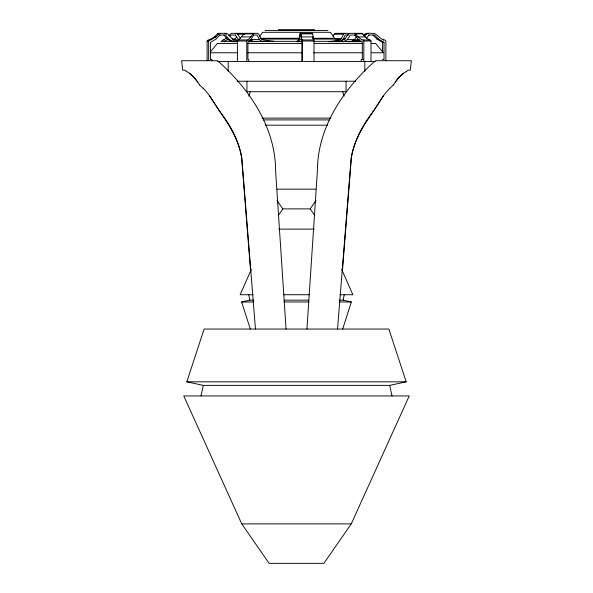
<?xml version="1.0" encoding="UTF-8"?>
<svg xmlns="http://www.w3.org/2000/svg" width="593" height="593" viewBox="0 0 593 593"><rect width="100%" height="100%" fill="white"/><g stroke="black" fill="none" stroke-linecap="round" stroke-linejoin="round"><path stroke-width="0.89" d="M306.944 329.048L317.388 171.088C317.351 127.895 343.154 89.402 374.435 61.628L375.502 60.723L411.394 60.723L410.26 70.182L407.991 70.182L406.205 71.694M342.406 271.097L351.352 157.953C354.725 134.011 371.218 115.835 383.345 96.014M337.536 329.048L351.189 157.953C354.11 141.972 361.322 127.05 371.211 114.227C377.548 105.799 381.988 95.844 389.779 88.416M299.013 41.666L300.102 35.039L300.821 35.039L302.067 42.34L301.889 61.539M339.189 300.154L343.11 300.154L344.251 294.736M200.997 395.946L203.288 385.383L389.712 385.383L406.183 381.825L388.882 329.048L204.118 329.048L186.817 381.825L203.288 385.383M342.687 329.048L351.345 301.978L343.11 300.154M248.867 96.133L250.313 91.73M251.284 269.496L240.128 294.736L253.055 294.736M351.256 523.893L409.237 395.946L183.763 395.946L241.744 523.893L269.126 563.35L323.874 563.35L351.256 523.893L241.744 523.893M333.133 36.329L334.222 34.209L335.393 33.327L348.476 33.327L349.277 33.868M335.779 40.406L339.433 39.946L341.405 38.449L343.592 34.209L344.755 33.327M237.408 61.539L237.408 41.013L238.052 39.946L248.074 39.946L253.886 33.327M246.77 61.539L246.77 41.013L247.422 39.946M238.705 39.946L244.524 33.327L257.607 33.327L258.778 34.209L260.964 38.449L262.936 39.946L273.884 41.317L252.796 41.666L250.068 39.59L259.438 39.59L262.165 41.666M253.745 35.039L251.232 39.153L247.918 42.34L247.918 59.508L248.756 59.508L248.756 61.539M393.478 84.947C396.724 79.744 400.594 74.451 406.212 71.664M369.313 39.946L365.192 36.907L362.768 33.868L361.73 33.327L349.692 33.327L348.173 34.209L345.319 38.449L342.747 39.946L328.485 41.666L343.755 41.666L347.313 39.59L350.374 35.039L355.763 35.039M345.556 41.666L350.945 41.666L354.495 39.59L356.541 36.558M278.25 215.63L282.809 208.884L310.191 208.884L315.98 200.538M259.4 36.788L262.58 32.304L330.42 32.304L334.66 38.286L312.822 38.286M221.997 41.013L222.842 39.946L224.636 39.946M228.779 35.691L231.27 33.327L243.308 33.327L244.827 34.209M229.995 36.41L231.085 35.039L235.577 35.039M233.56 40.213L236.637 37.1M395.316 82.004L399.408 76.905L403.514 73.191M210.189 52.102L217.364 43.467L237.852 43.467M363.613 35.624C365.814 31.829 370.795 33.794 374.294 33.327C377.652 35.15 379.943 38.634 383.767 39.946M364.554 36.329L366.341 34.209L368.238 33.327M366.355 38.293L369.091 35.039M207.113 60.649L207.113 41.013L208.173 39.946L210.774 39.946L215.919 36.907L218.95 33.868L220.248 33.327M208.654 60.649L208.654 41.013L209.714 39.946M209.233 39.946L214.377 36.907L217.409 33.868L218.706 33.327L226.304 33.327L228.201 34.209L231.767 38.449L234.984 39.946L237.66 40.154M220.01 35.039L215.919 39.153L210.522 42.34L210.522 59.508M389.69 88.416L393.493 84.851M341.568 40.628L342.932 39.59L345.282 35.039L348.617 35.039M223.687 39.946L227.119 37.411M224.213 41.806L227.808 39.153M250.313 329.048L241.655 301.978L249.89 300.154L253.811 300.154M353.561 40.294L358.016 39.946M352.427 40.494L359.558 39.946M278.332 29.65L314.668 29.65M265.064 30.54L327.936 30.54M217.409 33.868L218.95 33.868M243.723 33.868L253.092 33.868M300.784 33.327L300.955 33.868L312.667 33.868L313.741 39.946M354.54 33.327L355.578 33.868L362.768 33.868M236.118 33.327L237.637 34.209L243.923 34.209M334.222 34.209L343.592 34.209M364.799 34.209L366.341 34.209M219.38 35.039L225.451 35.039L229.283 39.59L233.724 41.666M253.678 35.039L257.088 35.039L259.438 39.59M368.453 35.039L374.524 35.039L378.623 39.153L384.019 42.34L384.019 59.508L382.478 59.508M214.377 36.907L215.919 36.907M241.862 36.907L251.232 36.907M300.955 33.868L301.355 36.907L313.067 36.907M355.578 33.868L358.002 36.907L365.192 36.907M260.401 38.286L300.095 38.286M333.74 38.449L341.405 38.449M261.417 39.079L299.235 39.079M313.319 39.079L335.223 39.079M232.3 39.153L234.998 39.153M342.621 39.153L345.17 39.153M372.99 35.039L377.081 39.153L378.623 39.153M223.909 35.039L227.742 39.59L229.283 39.59M299.598 39.59L302.297 39.59M336.965 39.59L338.67 39.59M347.313 39.59L354.495 39.59M233.442 39.946L234.984 39.946M335.171 39.946L339.433 39.946M354.295 39.946L354.948 39.946M383.286 39.946L384.827 39.946L385.887 41.013L385.887 60.649M207.113 41.013L208.654 41.013M237.408 41.013L246.77 41.013M302.171 39.946L302.311 41.013L314.023 41.013L314.023 61.539M362.968 39.946L363.82 41.013L371.003 41.013L371.003 61.539M220.9 41.34L237.904 41.34M248.571 41.34L301.963 41.34M313.808 41.34L361.975 41.34M237.356 41.666L232.182 41.666L227.742 39.59M249.171 41.666L252.388 41.666M301.941 41.666L296.5 41.666L298.85 39.946L299.991 33.327L312.496 33.327L312.667 33.868M351.731 41.666L360.818 41.666M377.081 39.153L382.478 42.34L384.019 42.34M247.644 43.467L301.844 43.467M314.29 43.467L362.338 43.467M371.181 43.467L375.636 43.467L383.367 52.77L371.729 52.77M210.374 52.77L237.778 52.77M247.674 52.77L301.896 52.77M313.586 52.77L362.523 52.77M210.345 59.508L211.886 59.508L211.886 60.864M363.027 59.508L361.233 59.508L361.233 61.539M217.801 61.539L375.199 61.539M237.341 81.226L355.659 81.226M262.091 118.118L330.909 118.118M263.544 119.905L329.456 119.905M265.434 125.182L327.566 125.182M277.139 189.152L315.861 189.152M278.762 229.12L314.238 229.12M283.736 294.736L309.264 294.736M339.945 294.736L352.872 294.736L341.716 269.496M284.44 300.154L308.56 300.154M241.655 301.978L253.367 301.978M284.077 301.978L308.923 301.978M339.633 301.978L351.345 301.978M186.817 381.825L406.183 381.825M248.356 40.976L251.921 41.251M236.118 40.154L237.897 40.294M250.253 39.946L252.032 40.116M249.305 40.546L251.981 40.806M224.762 33.327L226.659 34.209M186.788 71.664C192.377 74.481 196.35 79.699 199.522 84.947M358.002 36.907L362.123 39.946L370.158 39.946L371.003 41.013M189.486 73.191L193.592 76.905L197.684 82.004M199.507 84.851L203.31 88.416M203.221 88.416C211.012 95.844 215.452 105.799 221.789 114.227C231.678 127.05 238.89 141.972 241.811 157.953L255.464 329.048M354.725 35.039L358.002 39.153L362.323 42.34L362.323 59.508M277.02 200.538L282.809 208.884M209.655 96.014C221.782 115.835 238.275 134.011 241.647 157.953L250.594 271.097M310.191 208.884L314.75 215.63M237.637 34.209L240.491 38.449M235.436 35.039L238.505 39.59M186.795 71.694L184.994 70.182L182.74 70.182L181.606 60.723L217.498 60.723L218.565 61.628C249.846 89.402 275.649 127.895 275.612 171.088L286.056 329.048M342.687 91.73L344.133 96.133M301.355 36.907L302.037 39.946L313.882 39.946L314.023 41.013M389.712 385.383L392.003 395.946M248.749 294.736L249.89 300.154M312.845 37.507L313.067 39.153M382.478 42.34L382.478 52.28M364.806 61.539L364.806 71.382M363.82 41.013L363.82 61.539M346.067 81.226L346.067 91.73L246.933 91.73L246.933 81.226M302.311 41.013L302.311 61.539M228.194 61.539L228.194 71.382"/></g></svg>
